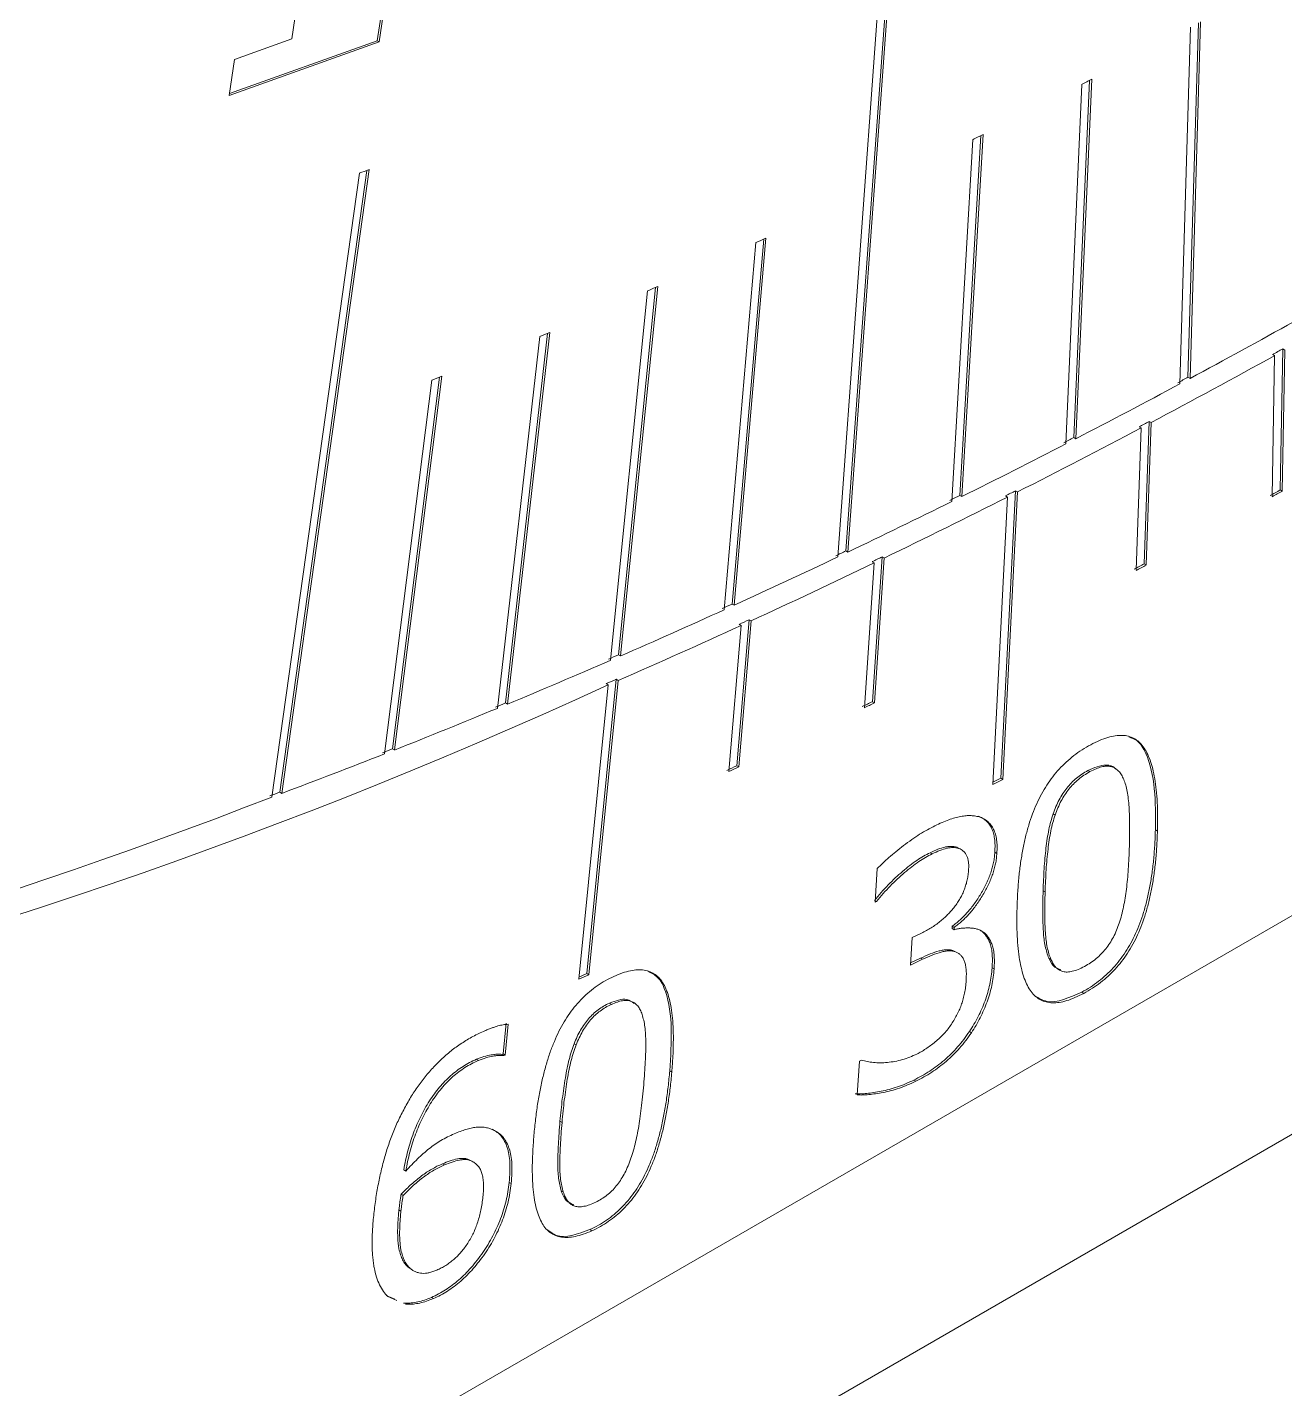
# Model space of a CAD drawing. Header units: inches. Extents: x 0.1 to 10.9, y 0 to 8.5.
# Drawn here: x 9.4596 to 9.636, y 6.7668 to 6.9578 of the extents above; entities that cross this region are included whole.
import ezdxf

# ---------------------------------------------------------------- set-up
doc = ezdxf.new("R2010")
doc.units = ezdxf.units.IN
doc.header["$MEASUREMENT"] = 0

msp = doc.modelspace()

# ---------------------------------------------------------------- linework, layer by layer
at = {"color": 7, "linetype": 'Continuous', "lineweight": 0}
for p, q in [((9.22979, 6.59808), (10.07832, 7.08792)), ((9.3978, 6.66437), (9.96348, 6.99093)), ((9.49673, 6.95611), (9.5016, 6.98844)), ((9.5806, 6.96889), (9.57446, 6.8843)), ((9.5809, 6.96904), (9.57474, 6.88414)), ((9.57949, 6.96837), (9.57333, 6.88347)), ((9.50944, 6.96065), (9.50871, 6.95586)), ((9.50976, 6.96077), (9.509, 6.95569)), ((9.62279, 6.95775), (9.6213, 6.90773)), ((9.62391, 6.95836), (9.62243, 6.90865)), ((9.6242, 6.95851), (9.62272, 6.90849)), ((9.509, 6.95569), (9.48794, 6.94817)), ((9.50871, 6.95586), (9.48799, 6.94845)), ((9.48871, 6.95324), (9.49673, 6.95611)), ((9.50871, 6.95586), (9.509, 6.95569)), ((9.48794, 6.94817), (9.48871, 6.95324)), ((9.60753, 6.94973), (9.6053, 6.89931)), ((9.60864, 6.9503), (9.60643, 6.9002)), ((9.60894, 6.95046), (9.60671, 6.90004)), ((9.59227, 6.94201), (9.5893, 6.89122)), ((9.59338, 6.94256), (9.59043, 6.89208)), ((9.59369, 6.94271), (9.59071, 6.89192)), ((9.50621, 6.93727), (9.49393, 6.84977)), ((9.50728, 6.93767), (9.49504, 6.85045)), ((9.5076, 6.93779), (9.49532, 6.85029)), ((9.56183, 6.92754), (9.55738, 6.87605)), ((9.56293, 6.92804), (9.5585, 6.87685)), ((9.56324, 6.92819), (9.55879, 6.87669)), ((9.54774, 6.92127), (9.54258, 6.86974)), ((9.54806, 6.9214), (9.54286, 6.86958)), ((9.54665, 6.92079), (9.54146, 6.86896)), ((9.53151, 6.91436), (9.52558, 6.86222)), ((9.53259, 6.91481), (9.52669, 6.86297)), ((9.53291, 6.91495), (9.52698, 6.86281)), ((9.63459, 6.9117), (9.63425, 6.89191)), ((9.63431, 6.91186), (9.63459, 6.9117)), ((9.63573, 6.91264), (9.63538, 6.89285)), ((9.63601, 6.91248), (9.63566, 6.89269)), ((9.63573, 6.91264), (9.63601, 6.91248)), ((9.51639, 6.90826), (9.50973, 6.85583)), ((9.51747, 6.90869), (9.51084, 6.85654)), ((9.51779, 6.90881), (9.51113, 6.85638)), ((9.62243, 6.90865), (9.62272, 6.90849)), ((9.61698, 6.90247), (9.61629, 6.88249)), ((9.61726, 6.90231), (9.61657, 6.88233)), ((9.61698, 6.90247), (9.61726, 6.90231)), ((9.60643, 6.9002), (9.60671, 6.90004)), ((9.61585, 6.90156), (9.61516, 6.88158)), ((9.61557, 6.90172), (9.61585, 6.90156)), ((9.59825, 6.89274), (9.59618, 6.85242)), ((9.59854, 6.89258), (9.59646, 6.85226)), ((9.59825, 6.89274), (9.59854, 6.89258)), ((9.63538, 6.89285), (9.63566, 6.89269)), ((9.59043, 6.89208), (9.59071, 6.89192)), ((9.59505, 6.85155), (9.59712, 6.89186)), ((9.59684, 6.89203), (9.59712, 6.89186)), ((9.57446, 6.8843), (9.57474, 6.88414)), ((9.57814, 6.88279), (9.57842, 6.88263)), ((9.57955, 6.88347), (9.57817, 6.86314)), ((9.57983, 6.88331), (9.57845, 6.86298)), ((9.57955, 6.88347), (9.57983, 6.88331)), ((9.57842, 6.88263), (9.57704, 6.8623)), ((9.61629, 6.88249), (9.61657, 6.88233)), ((9.5585, 6.87685), (9.55879, 6.87669)), ((9.55975, 6.87384), (9.55802, 6.85335)), ((9.56087, 6.87465), (9.55915, 6.85416)), ((9.56116, 6.87449), (9.55943, 6.854)), ((9.55947, 6.87401), (9.55975, 6.87384)), ((9.56087, 6.87465), (9.56116, 6.87449)), ((9.54258, 6.86974), (9.54286, 6.86958)), ((9.54224, 6.8663), (9.5381, 6.82501)), ((9.54252, 6.86614), (9.53838, 6.82485)), ((9.54083, 6.86569), (9.54112, 6.86552)), ((9.54224, 6.8663), (9.54252, 6.86614)), ((9.53698, 6.82423), (9.54112, 6.86552)), ((9.52669, 6.86297), (9.52698, 6.86281)), ((9.57817, 6.86314), (9.57845, 6.86298)), ((9.51084, 6.85654), (9.51113, 6.85638)), ((9.55915, 6.85416), (9.55943, 6.854)), ((9.59646, 6.85226), (9.59505, 6.85155)), ((9.59618, 6.85242), (9.59507, 6.85186)), ((9.59618, 6.85242), (9.59646, 6.85226)), ((9.60841, 6.8535), (9.60869, 6.85334)), ((9.49504, 6.85045), (9.49532, 6.85029)), ((9.60352, 6.84741), (9.6038, 6.84725)), ((9.61786, 6.84517), (9.61815, 6.84501)), ((9.59, 6.84274), (9.59029, 6.84257)), ((9.58626, 6.84197), (9.58654, 6.84181)), ((9.59535, 6.84205), (9.59563, 6.84188)), ((9.57855, 6.83502), (9.57886, 6.83977)), ((9.57874, 6.83512), (9.57855, 6.83502)), ((9.57856, 6.83522), (9.57874, 6.83512)), ((9.60211, 6.83664), (9.60239, 6.83648)), ((9.58938, 6.83166), (9.58935, 6.83134)), ((9.58935, 6.83134), (9.58964, 6.83117)), ((9.58938, 6.83166), (9.58966, 6.8315)), ((9.58966, 6.8315), (9.58964, 6.83117)), ((9.5835, 6.82619), (9.58376, 6.83006)), ((9.58376, 6.83006), (9.58506, 6.83069)), ((9.58954, 6.82822), (9.58983, 6.82806)), ((9.58521, 6.82702), (9.5835, 6.82619)), ((9.58493, 6.82718), (9.58352, 6.8265)), ((9.58493, 6.82718), (9.58521, 6.82702)), ((9.59496, 6.82582), (9.59524, 6.82566)), ((9.60292, 6.82718), (9.60321, 6.82701)), ((9.53838, 6.82485), (9.53698, 6.82423)), ((9.5381, 6.82501), (9.53701, 6.82453)), ((9.5381, 6.82501), (9.53838, 6.82485)), ((9.60753, 6.8224), (9.60781, 6.82224)), ((9.54129, 6.82087), (9.54157, 6.8207)), ((9.52681, 6.81806), (9.52636, 6.81375)), ((9.52709, 6.8179), (9.52665, 6.81358)), ((9.59177, 6.81687), (9.59205, 6.81671)), ((9.53634, 6.81517), (9.53662, 6.81501)), ((9.52263, 6.81299), (9.52291, 6.81282)), ((9.52636, 6.81375), (9.52618, 6.81367)), ((9.52618, 6.81367), (9.52646, 6.81351)), ((9.52636, 6.81375), (9.52665, 6.81358)), ((9.52665, 6.81358), (9.52646, 6.81351)), ((9.57604, 6.808), (9.57636, 6.81275)), ((9.57636, 6.81275), (9.57665, 6.81289)), ((9.54975, 6.81137), (9.55003, 6.81121)), ((9.58399, 6.81008), (9.58427, 6.80992)), ((9.53435, 6.80431), (9.53464, 6.80415)), ((9.52173, 6.79886), (9.52201, 6.79869)), ((9.51244, 6.79747), (9.51272, 6.79731)), ((9.51787, 6.79833), (9.51815, 6.79817)), ((9.52722, 6.79572), (9.5275, 6.79556)), ((9.51206, 6.79406), (9.51235, 6.7939)), ((9.53453, 6.79454), (9.53481, 6.79438)), ((9.51177, 6.79187), (9.51205, 6.79171)), ((9.53854, 6.7891), (9.53883, 6.78894)), ((9.51305, 6.78384), (9.51334, 6.78367)), ((9.5112, 6.77933), (9.50995, 6.77987)), ((9.51149, 6.77917), (9.51023, 6.77971)), ((9.51633, 6.7796), (9.51662, 6.77944))]:
    msp.add_line(p, q, dxfattribs=at)
for centre, radius, start, end in [((9.11384, 7.90678), 1.07688, 297.28624, 297.37082), ((9.12713, 7.88057), 1.0475, 296.3631, 296.44926), ((9.20843, 7.73629), 0.8527, 290.43935, 290.53925), ((9.15185, 7.82866), 0.99, 294.46433, 294.55379), ((9.16327, 7.80304), 0.96195, 293.48756, 293.57875), ((9.06552, 7.94438), 1.17624, 298.27538, 299.08628), ((9.17405, 7.7777), 0.93441, 292.49178, 292.58476), ((9.0675, 7.93731), 1.17195, 297.97614, 298.93983), ((9.05831, 7.95368), 1.19045, 298.93752, 299.01531), ((9.18417, 7.75267), 0.90741, 291.47644, 291.57124), ((9.08038, 7.91672), 1.14484, 297.37055, 298.19622), ((9.07272, 7.9307), 1.1605, 298.19453, 298.27373), ((9.07587, 7.92128), 1.1536, 297.89437, 297.97381), ((9.08464, 7.90497), 1.13535, 296.91248, 297.89677), ((9.08727, 7.90308), 1.12929, 297.2882, 297.36885), ((9.09462, 7.88916), 1.11382, 296.44902, 297.28994), ((9.09259, 7.88902), 1.11726, 296.82891, 296.91006), ((9.04733, 7.95308), 1.21239, 298.93822, 299.0146), ((9.04762, 7.95292), 1.21239, 298.93822, 299.0146), ((9.10823, 7.86175), 1.08321, 295.51022, 296.36691), ((9.10094, 7.8728), 1.09929, 295.8257, 296.8314), ((9.1012, 7.87559), 1.09847, 296.3651, 296.44726), ((9.12119, 7.83452), 1.05306, 294.55359, 295.42655), ((9.11449, 7.84827), 1.06809, 295.42469, 295.5084), ((9.10846, 7.85696), 1.08148, 295.74025, 295.82318), ((9.11637, 7.84086), 1.06382, 294.7149, 295.74284), ((9.06522, 7.92009), 1.17486, 297.89509, 297.97309), ((9.0655, 7.91992), 1.17486, 297.89509, 297.97309), ((9.1335, 7.80753), 1.0234, 293.57857, 294.46832), ((9.12713, 7.82116), 1.03817, 294.46641, 294.55171), ((9.1309, 7.80923), 1.02901, 293.57921, 294.6302), ((9.12344, 7.82516), 1.04634, 294.62752, 294.71229), ((9.1391, 7.79429), 1.00876, 293.48968, 293.57664), ((9.14514, 7.78081), 0.99425, 292.58459, 293.49165), ((9.13752, 7.7937), 1.01187, 293.48981, 293.5765), ((9.2299, 7.54172), 0.74438, 269.99116, 294.7138), ((9.1561, 7.75439), 0.96565, 291.57109, 292.49598), ((9.1504, 7.76772), 0.97988, 292.49394, 292.5826), ((9.09841, 7.85458), 1.10141, 295.741, 295.82243), ((9.09869, 7.85441), 1.10141, 295.741, 295.82243), ((9.16103, 7.74148), 0.95157, 291.47864, 291.56904), ((9.16638, 7.72833), 0.93763, 290.53751, 291.48073), ((9.11367, 7.82219), 1.06562, 294.62828, 294.71153), ((9.11395, 7.82203), 1.06562, 294.62828, 294.71153), ((9.17096, 7.7156), 0.92385, 290.4432, 290.5354), ((9.23515, 7.51199), 0.71098, 269.56764, 291.34405)]:
    msp.add_arc(centre, radius, start, end, dxfattribs=at)
for points, knots in [([(9.6088, 6.85712), (9.60921, 6.85733), (9.61001, 6.85774), (9.61117, 6.85817), (9.61223, 6.8584), (9.61321, 6.85846), (9.61409, 6.85833), (9.61489, 6.85803), (9.61558, 6.85752), (9.61619, 6.85684), (9.61671, 6.85597), (9.61715, 6.85493), (9.61751, 6.85371), (9.6178, 6.85233), (9.618, 6.85075), (9.61814, 6.849), (9.61818, 6.84707), (9.61816, 6.84571), (9.61815, 6.84501)], [0, 0, 0, 0, 0.061152, 0.118604, 0.172865, 0.225202, 0.276012, 0.32672, 0.378092, 0.430875, 0.486508, 0.545557, 0.608825, 0.676552, 0.749254, 0.827309, 0.910912, 1, 1, 1, 1]), ([(9.61413, 6.8582), (9.61452, 6.85806), (9.61557, 6.85769), (9.61697, 6.8553), (9.6179, 6.85105), (9.61788, 6.84713), (9.61786, 6.84517)], [0, 0, 0, 0, 0.104924, 0.283879, 0.641491, 1, 1, 1, 1]), ([(9.59846, 6.83436), (9.59848, 6.83508), (9.59854, 6.83648), (9.59871, 6.83856), (9.59894, 6.84053), (9.59925, 6.84239), (9.59963, 6.84416), (9.60008, 6.84581), (9.60059, 6.84737), (9.60119, 6.84882), (9.60186, 6.85018), (9.60262, 6.85145), (9.60345, 6.85263), (9.60437, 6.85372), (9.60537, 6.85471), (9.60644, 6.85562), (9.6076, 6.85644), (9.60839, 6.85689), (9.6088, 6.85712)], [0, 0, 0, 0, 0.090688, 0.175315, 0.254101, 0.327515, 0.395643, 0.458879, 0.517845, 0.572986, 0.62547, 0.676285, 0.726551, 0.777032, 0.82893, 0.88294, 0.939718, 1, 1, 1, 1]), ([(9.61229, 6.85367), (9.61227, 6.8537), (9.61197, 6.85414), (9.6107, 6.85449), (9.60928, 6.85388), (9.60841, 6.8535)], [0, 0, 0, 0, 0.032734, 0.409569, 1, 1, 1, 1]), ([(9.61335, 6.85243), (9.61324, 6.85264), (9.61303, 6.85306), (9.61262, 6.85353), (9.61216, 6.85388), (9.61162, 6.85408), (9.611, 6.85413), (9.61031, 6.85403), (9.60952, 6.85376), (9.60897, 6.85348), (9.60869, 6.85334)], [0, 0, 0, 0, 0.130905, 0.25306, 0.370321, 0.485263, 0.601713, 0.723635, 0.856414, 1, 1, 1, 1]), ([(9.60841, 6.8535), (9.60812, 6.85334), (9.60758, 6.85303), (9.60679, 6.85245), (9.60608, 6.85179), (9.60543, 6.85106), (9.60486, 6.85026), (9.60435, 6.84938), (9.60389, 6.84842), (9.60365, 6.84776), (9.60352, 6.84741)], [0, 0, 0, 0, 0.14125, 0.271724, 0.393997, 0.510357, 0.625598, 0.74386, 0.867244, 1, 1, 1, 1]), ([(9.60869, 6.85334), (9.6084, 6.85318), (9.60786, 6.85286), (9.60707, 6.85228), (9.60636, 6.85162), (9.60571, 6.8509), (9.60514, 6.85009), (9.60463, 6.84922), (9.60417, 6.84826), (9.60393, 6.84759), (9.6038, 6.84725)], [0, 0, 0, 0, 0.14125, 0.271724, 0.393997, 0.510357, 0.625598, 0.74386, 0.867244, 1, 1, 1, 1]), ([(9.61421, 6.84288), (9.61422, 6.84343), (9.61425, 6.84449), (9.61425, 6.846), (9.61422, 6.84739), (9.61415, 6.84865), (9.61405, 6.84978), (9.61388, 6.85079), (9.61365, 6.85167), (9.61345, 6.85218), (9.61335, 6.85243)], [0, 0, 0, 0, 0.159573, 0.308296, 0.446266, 0.573609, 0.691874, 0.80159, 0.904105, 1, 1, 1, 1]), ([(9.58695, 6.84575), (9.58728, 6.84591), (9.58793, 6.84622), (9.58886, 6.84658), (9.58974, 6.84687), (9.59055, 6.84706), (9.5913, 6.84717), (9.59201, 6.84718), (9.59268, 6.84712), (9.59309, 6.847), (9.5933, 6.84694)], [0, 0, 0, 0, 0.147869, 0.2869151, 0.4173446, 0.5406354, 0.6584826, 0.7742855, 0.887056, 1, 1, 1, 1]), ([(9.59301, 6.8471), (9.59322, 6.84701), (9.59362, 6.84684), (9.59414, 6.84647), (9.59456, 6.84598), (9.59491, 6.84541), (9.59516, 6.84473), (9.59532, 6.84394), (9.59539, 6.84304), (9.59536, 6.84238), (9.59535, 6.84205)], [0, 0, 0, 0, 0.128637, 0.252312, 0.372869, 0.491976, 0.611985, 0.734972, 0.863677, 1, 1, 1, 1]), ([(9.5933, 6.84694), (9.5935, 6.84685), (9.5939, 6.84668), (9.59442, 6.8463), (9.59484, 6.84582), (9.59519, 6.84525), (9.59544, 6.84456), (9.59561, 6.84378), (9.59567, 6.84288), (9.59565, 6.84222), (9.59563, 6.84188)], [0, 0, 0, 0, 0.128637, 0.252312, 0.372869, 0.491976, 0.611985, 0.734972, 0.863677, 1, 1, 1, 1]), ([(9.60352, 6.84741), (9.60341, 6.84706), (9.60317, 6.84632), (9.60291, 6.84517), (9.60267, 6.84391), (9.6025, 6.84258), (9.60237, 6.84117), (9.60225, 6.8397), (9.60217, 6.83819), (9.60213, 6.83717), (9.60211, 6.83664)], [0, 0, 0, 0, 0.092924, 0.195771, 0.308919, 0.432794, 0.565487, 0.704231, 0.84901, 1, 1, 1, 1]), ([(9.6038, 6.84725), (9.60369, 6.8469), (9.60345, 6.84616), (9.60319, 6.845), (9.60296, 6.84375), (9.60279, 6.84242), (9.60265, 6.84101), (9.60253, 6.83954), (9.60245, 6.83802), (9.60241, 6.837), (9.60239, 6.83648)], [0, 0, 0, 0, 0.092924, 0.195771, 0.308919, 0.432794, 0.565487, 0.704231, 0.84901, 1, 1, 1, 1]), ([(9.57886, 6.83977), (9.57911, 6.84002), (9.57965, 6.84055), (9.58051, 6.84133), (9.58149, 6.84215), (9.58256, 6.84299), (9.58367, 6.84381), (9.58479, 6.84456), (9.58588, 6.84521), (9.58659, 6.84557), (9.58695, 6.84575)], [0, 0, 0, 0, 0.09749, 0.207122, 0.328452, 0.463376, 0.602718, 0.738558, 0.870575, 1, 1, 1, 1]), ([(9.61786, 6.84517), (9.61784, 6.84444), (9.61778, 6.84303), (9.61762, 6.84093), (9.61738, 6.83895), (9.61708, 6.83708), (9.61669, 6.83531), (9.61624, 6.83365), (9.61571, 6.8321), (9.61512, 6.83065), (9.61444, 6.8293), (9.61369, 6.82804), (9.61286, 6.82687), (9.61194, 6.82579), (9.61095, 6.8248), (9.60988, 6.8239), (9.60873, 6.82308), (9.60793, 6.82263), (9.60753, 6.8224)], [0, 0, 0, 0, 0.091469, 0.176603, 0.256168, 0.329817, 0.397988, 0.461452, 0.520263, 0.575145, 0.627349, 0.67775, 0.727672, 0.778002, 0.829617, 0.88327, 0.940021, 1, 1, 1, 1]), ([(9.61815, 6.84501), (9.61812, 6.84428), (9.61807, 6.84286), (9.6179, 6.84077), (9.61766, 6.83879), (9.61736, 6.83691), (9.61697, 6.83514), (9.61652, 6.83349), (9.616, 6.83193), (9.6154, 6.83048), (9.61473, 6.82914), (9.61398, 6.82788), (9.61314, 6.82671), (9.61222, 6.82563), (9.61123, 6.82463), (9.61016, 6.82373), (9.60901, 6.82292), (9.60822, 6.82247), (9.60781, 6.82224)], [0, 0, 0, 0, 0.091469, 0.176603, 0.256168, 0.329817, 0.397988, 0.461452, 0.520263, 0.575145, 0.627349, 0.67775, 0.727672, 0.778002, 0.829617, 0.88327, 0.940021, 1, 1, 1, 1]), ([(9.59, 6.84274), (9.58987, 6.84277), (9.58962, 6.84283), (9.5892, 6.84286), (9.58878, 6.84284), (9.58816, 6.84272), (9.58733, 6.84247), (9.58663, 6.84214), (9.58626, 6.84197)], [0, 0, 0, 0, 0.119055, 0.236496, 0.355137, 0.472242, 0.721628, 1, 1, 1, 1]), ([(9.59029, 6.84257), (9.59016, 6.84261), (9.5899, 6.84267), (9.58949, 6.8427), (9.58906, 6.84268), (9.58845, 6.84256), (9.58761, 6.84231), (9.58691, 6.84198), (9.58654, 6.84181)], [0, 0, 0, 0, 0.119055, 0.236496, 0.355137, 0.472242, 0.721628, 1, 1, 1, 1]), ([(9.61279, 6.83211), (9.6129, 6.83248), (9.61314, 6.83324), (9.61341, 6.83441), (9.61364, 6.83562), (9.61382, 6.8369), (9.61395, 6.83824), (9.61408, 6.8397), (9.61415, 6.84126), (9.61419, 6.84233), (9.61421, 6.84288)], [0, 0, 0, 0, 0.098425, 0.202049, 0.311459, 0.427155, 0.552872, 0.689685, 0.838875, 1, 1, 1, 1]), ([(9.58626, 6.84197), (9.58596, 6.84182), (9.58534, 6.8415), (9.58439, 6.84089), (9.5834, 6.84017), (9.58239, 6.83935), (9.58138, 6.83844), (9.58038, 6.83746), (9.5794, 6.83641), (9.57877, 6.83566), (9.57846, 6.83528)], [0, 0, 0, 0, 0.112109, 0.2283961, 0.3503929, 0.4780439, 0.6077708, 0.7381987, 0.868429, 1, 1, 1, 1]), ([(9.58654, 6.84181), (9.58624, 6.84165), (9.58562, 6.84133), (9.58467, 6.84073), (9.58368, 6.84001), (9.58268, 6.83919), (9.58166, 6.83828), (9.58066, 6.8373), (9.57968, 6.83625), (9.57905, 6.8355), (9.57874, 6.83512)], [0, 0, 0, 0, 0.112109, 0.2283961, 0.3503929, 0.4780439, 0.6077708, 0.7381987, 0.868429, 1, 1, 1, 1]), ([(9.59535, 6.84205), (9.59533, 6.84181), (9.59529, 6.84133), (9.59517, 6.8406), (9.59499, 6.83987), (9.59477, 6.83914), (9.5945, 6.83841), (9.59417, 6.83768), (9.59381, 6.83694), (9.59339, 6.83621), (9.59295, 6.83551), (9.59248, 6.83483), (9.59201, 6.8342), (9.59151, 6.83361), (9.591, 6.83306), (9.59047, 6.83255), (9.58993, 6.83208), (9.58956, 6.8318), (9.58938, 6.83166)], [0, 0, 0, 0, 0.0646436, 0.1283975, 0.1906164, 0.2522324, 0.3143071, 0.3763307, 0.4397853, 0.5050239, 0.5699728, 0.6336388, 0.6954967, 0.7569914, 0.8174823, 0.8775739, 0.9386268, 1, 1, 1, 1]), ([(9.59563, 6.84188), (9.59561, 6.84164), (9.59557, 6.84117), (9.59545, 6.84044), (9.59527, 6.83971), (9.59506, 6.83898), (9.59478, 6.83825), (9.59446, 6.83751), (9.5941, 6.83678), (9.59367, 6.83605), (9.59323, 6.83534), (9.59277, 6.83467), (9.59229, 6.83403), (9.59179, 6.83344), (9.59128, 6.8329), (9.59076, 6.83238), (9.59021, 6.83192), (9.58984, 6.83164), (9.58966, 6.8315)], [0, 0, 0, 0, 0.0646436, 0.1283975, 0.1906164, 0.2522324, 0.3143071, 0.3763307, 0.4397853, 0.5050239, 0.5699728, 0.6336388, 0.6954967, 0.7569914, 0.8174823, 0.8775739, 0.9386268, 1, 1, 1, 1]), ([(9.59167, 6.83957), (9.59167, 6.83978), (9.59169, 6.84017), (9.59165, 6.84071), (9.59155, 6.84119), (9.59139, 6.84159), (9.59118, 6.84193), (9.59093, 6.84222), (9.59063, 6.84244), (9.5904, 6.84253), (9.59029, 6.84257)], [0, 0, 0, 0, 0.138237, 0.269353, 0.394002, 0.517083, 0.637355, 0.757355, 0.877617, 1, 1, 1, 1]), ([(9.58506, 6.83069), (9.58529, 6.83081), (9.58574, 6.83103), (9.5864, 6.83143), (9.58703, 6.83183), (9.58763, 6.83229), (9.58819, 6.83276), (9.58872, 6.83327), (9.58922, 6.8338), (9.58969, 6.83437), (9.59012, 6.83495), (9.59049, 6.83557), (9.59082, 6.83619), (9.59109, 6.83684), (9.59131, 6.8375), (9.59148, 6.83818), (9.59161, 6.83888), (9.59165, 6.83934), (9.59167, 6.83957)], [0, 0, 0, 0, 0.077345, 0.150864, 0.22082, 0.287704, 0.352241, 0.413907, 0.474199, 0.53332, 0.591046, 0.647038, 0.702249, 0.758064, 0.814636, 0.873352, 0.93532, 1, 1, 1, 1]), ([(9.60211, 6.83664), (9.6021, 6.83609), (9.60207, 6.83502), (9.60207, 6.83351), (9.60209, 6.83215), (9.60214, 6.83093), (9.60223, 6.82984), (9.60241, 6.82887), (9.60262, 6.82796), (9.60282, 6.82744), (9.60292, 6.82718)], [0, 0, 0, 0, 0.164001, 0.314456, 0.450789, 0.573763, 0.686876, 0.795337, 0.89935, 1, 1, 1, 1]), ([(9.60239, 6.83648), (9.60238, 6.83592), (9.60236, 6.83486), (9.60235, 6.83334), (9.60237, 6.83198), (9.60242, 6.83077), (9.60252, 6.82967), (9.60269, 6.8287), (9.6029, 6.8278), (9.6031, 6.82727), (9.60321, 6.82701)], [0, 0, 0, 0, 0.164001, 0.314456, 0.450789, 0.573763, 0.686876, 0.795337, 0.89935, 1, 1, 1, 1]), ([(9.60781, 6.82224), (9.6074, 6.82203), (9.6066, 6.82162), (9.60544, 6.8212), (9.60437, 6.82094), (9.60341, 6.8209), (9.60251, 6.821), (9.60173, 6.82131), (9.60102, 6.8218), (9.60041, 6.82247), (9.59989, 6.82332), (9.59945, 6.82436), (9.59909, 6.82558), (9.5988, 6.82697), (9.5986, 6.82856), (9.59847, 6.83032), (9.59842, 6.83227), (9.59844, 6.83365), (9.59846, 6.83436)], [0, 0, 0, 0, 0.06107, 0.118443, 0.172814, 0.22483, 0.275514, 0.325766, 0.376844, 0.429102, 0.484171, 0.542885, 0.606067, 0.67424, 0.747117, 0.825615, 0.90993, 1, 1, 1, 1]), ([(9.58964, 6.83117), (9.58979, 6.83121), (9.59012, 6.8313), (9.59061, 6.83138), (9.59114, 6.83141), (9.59168, 6.83142), (9.59222, 6.8314), (9.59272, 6.83131), (9.59317, 6.83116), (9.59344, 6.83101), (9.59358, 6.83094)], [0, 0, 0, 0, 0.106322, 0.222707, 0.347287, 0.482678, 0.62037, 0.751095, 0.87813, 1, 1, 1, 1]), ([(9.60792, 6.82602), (9.6082, 6.82618), (9.60875, 6.8265), (9.60954, 6.82709), (9.61025, 6.82774), (9.6109, 6.82847), (9.61148, 6.82927), (9.61199, 6.83015), (9.61244, 6.83111), (9.61267, 6.83177), (9.61279, 6.83211)], [0, 0, 0, 0, 0.142198, 0.27267, 0.395831, 0.512189, 0.628186, 0.745784, 0.868608, 1, 1, 1, 1]), ([(9.59329, 6.8311), (9.59343, 6.83101), (9.59371, 6.83081), (9.59406, 6.8304), (9.59438, 6.82993), (9.59464, 6.82936), (9.59485, 6.82869), (9.59497, 6.82786), (9.59502, 6.8269), (9.59498, 6.82619), (9.59496, 6.82582)], [0, 0, 0, 0, 0.105912, 0.213447, 0.324003, 0.439398, 0.561443, 0.694275, 0.839988, 1, 1, 1, 1]), ([(9.59358, 6.83094), (9.59371, 6.83084), (9.59399, 6.83065), (9.59434, 6.83024), (9.59466, 6.82977), (9.59492, 6.82919), (9.59514, 6.82852), (9.59525, 6.82769), (9.5953, 6.82673), (9.59526, 6.82603), (9.59524, 6.82566)], [0, 0, 0, 0, 0.105912, 0.213447, 0.324003, 0.439398, 0.561443, 0.694275, 0.839988, 1, 1, 1, 1]), ([(9.58954, 6.82822), (9.5894, 6.82826), (9.58912, 6.82834), (9.58864, 6.82838), (9.5881, 6.82832), (9.58732, 6.82815), (9.58626, 6.8278), (9.58538, 6.82739), (9.58493, 6.82718)], [0, 0, 0, 0, 0.1081806, 0.2197808, 0.3361285, 0.4594353, 0.720219, 1, 1, 1, 1]), ([(9.58983, 6.82806), (9.58969, 6.8281), (9.5894, 6.82818), (9.58892, 6.82822), (9.58839, 6.82816), (9.58761, 6.82798), (9.58654, 6.82763), (9.58567, 6.82723), (9.58521, 6.82702)], [0, 0, 0, 0, 0.1081806, 0.2197808, 0.3361285, 0.4594353, 0.720219, 1, 1, 1, 1]), ([(9.59132, 6.82403), (9.59133, 6.82432), (9.59136, 6.82487), (9.59133, 6.82564), (9.59122, 6.82628), (9.59106, 6.82683), (9.59083, 6.82727), (9.59055, 6.82763), (9.59022, 6.8279), (9.58996, 6.82801), (9.58983, 6.82806)], [0, 0, 0, 0, 0.156439, 0.2986247, 0.430658, 0.5529604, 0.6698938, 0.7808278, 0.8909889, 1, 1, 1, 1]), ([(9.54191, 6.82462), (9.54231, 6.82479), (9.5431, 6.82513), (9.54422, 6.82543), (9.54524, 6.82557), (9.54617, 6.82554), (9.547, 6.8253), (9.54773, 6.82489), (9.54837, 6.82432), (9.5489, 6.82355), (9.54934, 6.82261), (9.5497, 6.8215), (9.54996, 6.8202), (9.55016, 6.81875), (9.55025, 6.81711), (9.55026, 6.8153), (9.5502, 6.81333), (9.55009, 6.81193), (9.55003, 6.81121)], [0, 0, 0, 0, 0.060837, 0.118104, 0.172136, 0.224332, 0.275285, 0.325686, 0.376869, 0.429879, 0.485376, 0.544638, 0.608148, 0.675913, 0.749031, 0.826994, 0.910588, 1, 1, 1, 1]), ([(9.59496, 6.82582), (9.59492, 6.82543), (9.59485, 6.82468), (9.59465, 6.82351), (9.59436, 6.82236), (9.59398, 6.82121), (9.59354, 6.82008), (9.59301, 6.81898), (9.59243, 6.8179), (9.59199, 6.81722), (9.59177, 6.81687)], [0, 0, 0, 0, 0.133711, 0.263147, 0.389187, 0.513796, 0.63624, 0.757222, 0.87829, 1, 1, 1, 1]), ([(9.59524, 6.82566), (9.59521, 6.82527), (9.59514, 6.82451), (9.59494, 6.82335), (9.59464, 6.82219), (9.59427, 6.82105), (9.59382, 6.81992), (9.59329, 6.81882), (9.59272, 6.81774), (9.59227, 6.81705), (9.59205, 6.81671)], [0, 0, 0, 0, 0.133711, 0.263147, 0.389187, 0.513796, 0.63624, 0.757222, 0.87829, 1, 1, 1, 1]), ([(9.60292, 6.82718), (9.60315, 6.82669), (9.60354, 6.82588), (9.60431, 6.82566), (9.60462, 6.82557)], [0, 0, 0, 0, 0.596543, 1, 1, 1, 1]), ([(9.60321, 6.82701), (9.60331, 6.8268), (9.60351, 6.82637), (9.6039, 6.82586), (9.60436, 6.8255), (9.60489, 6.82527), (9.60551, 6.8252), (9.60623, 6.82532), (9.60704, 6.82557), (9.60762, 6.82587), (9.60792, 6.82602)], [0, 0, 0, 0, 0.12788, 0.24837, 0.364709, 0.478362, 0.594603, 0.717778, 0.85289, 1, 1, 1, 1]), ([(9.5307, 6.80235), (9.53077, 6.80309), (9.53091, 6.80453), (9.53119, 6.80664), (9.53153, 6.80863), (9.53195, 6.81052), (9.53241, 6.81228), (9.53294, 6.81394), (9.53353, 6.81548), (9.53418, 6.81691), (9.5349, 6.81823), (9.5357, 6.81945), (9.53657, 6.82057), (9.5375, 6.82159), (9.53851, 6.82251), (9.53958, 6.82333), (9.54073, 6.82405), (9.54151, 6.82443), (9.54191, 6.82462)], [0, 0, 0, 0, 0.0907499, 0.1755827, 0.2547301, 0.328245, 0.3964521, 0.4599935, 0.5190002, 0.5741409, 0.6266477, 0.6775605, 0.7276045, 0.7781077, 0.829637, 0.8834059, 0.9398701, 1, 1, 1, 1]), ([(9.54662, 6.82538), (9.54713, 6.82513), (9.54826, 6.82458), (9.54954, 6.82186), (9.55014, 6.81738), (9.54988, 6.81338), (9.54975, 6.81137)], [0, 0, 0, 0, 0.140682, 0.312502, 0.65583, 1, 1, 1, 1]), ([(9.58925, 6.81791), (9.5894, 6.81814), (9.5897, 6.81861), (9.59008, 6.81933), (9.59042, 6.82004), (9.5907, 6.82076), (9.59093, 6.82151), (9.59112, 6.82231), (9.59125, 6.82316), (9.5913, 6.82373), (9.59132, 6.82403)], [0, 0, 0, 0, 0.121432, 0.238786, 0.352429, 0.465171, 0.582413, 0.709334, 0.84812, 1, 1, 1, 1]), ([(9.60753, 6.8224), (9.60579, 6.82164), (9.60325, 6.82052), (9.6015, 6.82156), (9.60095, 6.82189)], [0, 0, 0, 0, 0.68535, 1, 1, 1, 1]), ([(9.54129, 6.82087), (9.54101, 6.82073), (9.54048, 6.82048), (9.5397, 6.81995), (9.53899, 6.81937), (9.53835, 6.81869), (9.53776, 6.81793), (9.53722, 6.81709), (9.53674, 6.81616), (9.53647, 6.81551), (9.53634, 6.81517)], [0, 0, 0, 0, 0.141462, 0.270817, 0.393185, 0.50885, 0.623814, 0.742172, 0.867213, 1, 1, 1, 1]), ([(9.54157, 6.8207), (9.54129, 6.82057), (9.54076, 6.82031), (9.53999, 6.81979), (9.53928, 6.81921), (9.53863, 6.81853), (9.53805, 6.81777), (9.53751, 6.81693), (9.53702, 6.816), (9.53676, 6.81535), (9.53662, 6.81501)], [0, 0, 0, 0, 0.141462, 0.270817, 0.393185, 0.50885, 0.623814, 0.742172, 0.867213, 1, 1, 1, 1]), ([(9.54475, 6.8208), (9.54443, 6.82105), (9.54354, 6.82172), (9.54216, 6.8212), (9.54129, 6.82087)], [0, 0, 0, 0, 0.3618937, 1, 1, 1, 1]), ([(9.54588, 6.81928), (9.54579, 6.8195), (9.54562, 6.81995), (9.54527, 6.82048), (9.54485, 6.82088), (9.54436, 6.82114), (9.54379, 6.82127), (9.54312, 6.82122), (9.54238, 6.82105), (9.54185, 6.82082), (9.54157, 6.8207)], [0, 0, 0, 0, 0.131301, 0.254455, 0.372367, 0.486566, 0.602652, 0.725378, 0.856891, 1, 1, 1, 1]), ([(9.52382, 6.817), (9.52399, 6.81707), (9.52433, 6.81721), (9.52481, 6.8174), (9.52524, 6.81754), (9.52576, 6.81771), (9.52638, 6.81785), (9.52685, 6.81788), (9.52709, 6.8179)], [0, 0, 0, 0, 0.156003, 0.299245, 0.428534, 0.544977, 0.768581, 1, 1, 1, 1]), ([(9.54609, 6.80941), (9.54614, 6.80997), (9.54623, 6.81105), (9.54632, 6.8126), (9.54638, 6.81402), (9.54639, 6.81531), (9.54636, 6.81648), (9.54627, 6.81754), (9.54611, 6.81846), (9.54595, 6.81901), (9.54588, 6.81928)], [0, 0, 0, 0, 0.159412, 0.308154, 0.446412, 0.573607, 0.691223, 0.801609, 0.904167, 1, 1, 1, 1]), ([(9.58442, 6.81373), (9.58462, 6.81384), (9.58503, 6.81405), (9.58566, 6.81445), (9.58632, 6.81491), (9.58698, 6.81543), (9.58763, 6.816), (9.58823, 6.8166), (9.58878, 6.81723), (9.5891, 6.81769), (9.58925, 6.81791)], [0, 0, 0, 0, 0.120078, 0.243457, 0.373054, 0.507363, 0.641677, 0.767434, 0.886091, 1, 1, 1, 1]), ([(9.51304, 6.80702), (9.5132, 6.8073), (9.51351, 6.80785), (9.51403, 6.80864), (9.51458, 6.80942), (9.51514, 6.81017), (9.51573, 6.8109), (9.51635, 6.8116), (9.517, 6.81229), (9.51766, 6.81294), (9.51836, 6.81358), (9.51907, 6.81417), (9.51981, 6.81473), (9.52057, 6.81525), (9.52135, 6.81574), (9.52215, 6.8162), (9.52298, 6.81663), (9.52353, 6.81687), (9.52382, 6.817)], [0, 0, 0, 0, 0.0579, 0.115338, 0.173174, 0.230939, 0.288603, 0.347701, 0.407364, 0.467782, 0.529601, 0.592332, 0.655852, 0.721262, 0.787873, 0.856817, 0.927301, 1, 1, 1, 1]), ([(9.59177, 6.81687), (9.59151, 6.8165), (9.59099, 6.81575), (9.59013, 6.81472), (9.58922, 6.81375), (9.58826, 6.81287), (9.58725, 6.81205), (9.5862, 6.81132), (9.58511, 6.81065), (9.58437, 6.81027), (9.58399, 6.81008)], [0, 0, 0, 0, 0.118113, 0.236218, 0.355074, 0.477079, 0.601916, 0.729814, 0.86249, 1, 1, 1, 1]), ([(9.59205, 6.81671), (9.59179, 6.81634), (9.59127, 6.81559), (9.59041, 6.81456), (9.58951, 6.81359), (9.58854, 6.81271), (9.58753, 6.81189), (9.58648, 6.81116), (9.58539, 6.81048), (9.58465, 6.81011), (9.58427, 6.80992)], [0, 0, 0, 0, 0.118113, 0.236218, 0.355074, 0.477079, 0.601916, 0.729814, 0.86249, 1, 1, 1, 1]), ([(9.53634, 6.81517), (9.53621, 6.81482), (9.53594, 6.81409), (9.53562, 6.81294), (9.53533, 6.81169), (9.53509, 6.81034), (9.53488, 6.80891), (9.53467, 6.80742), (9.5345, 6.80588), (9.5344, 6.80484), (9.53435, 6.80431)], [0, 0, 0, 0, 0.093216, 0.195474, 0.308607, 0.432964, 0.565942, 0.704273, 0.849108, 1, 1, 1, 1]), ([(9.53662, 6.81501), (9.53649, 6.81466), (9.53622, 6.81393), (9.53591, 6.81278), (9.53561, 6.81152), (9.53537, 6.81017), (9.53516, 6.80875), (9.53495, 6.80726), (9.53478, 6.80572), (9.53469, 6.80468), (9.53464, 6.80415)], [0, 0, 0, 0, 0.093216, 0.195474, 0.308607, 0.432964, 0.565942, 0.704273, 0.849108, 1, 1, 1, 1]), ([(9.52263, 6.81299), (9.52231, 6.81284), (9.52168, 6.81256), (9.52076, 6.81201), (9.51987, 6.8114), (9.51902, 6.8107), (9.51821, 6.80993), (9.51744, 6.80909), (9.51672, 6.80815), (9.51603, 6.80715), (9.51539, 6.80609), (9.5148, 6.80499), (9.51427, 6.80384), (9.51379, 6.80264), (9.51337, 6.80141), (9.513, 6.80013), (9.51269, 6.79881), (9.51252, 6.79793), (9.51244, 6.79747)], [0, 0, 0, 0, 0.065864, 0.128428, 0.189011, 0.247894, 0.305317, 0.362682, 0.42019, 0.479246, 0.53889, 0.599146, 0.66057, 0.723376, 0.788547, 0.855987, 0.926444, 1, 1, 1, 1]), ([(9.52291, 6.81282), (9.52259, 6.81268), (9.52196, 6.81239), (9.52104, 6.81185), (9.52015, 6.81124), (9.5193, 6.81054), (9.5185, 6.80977), (9.51773, 6.80892), (9.517, 6.80799), (9.51631, 6.80699), (9.51568, 6.80593), (9.51508, 6.80482), (9.51455, 6.80367), (9.51408, 6.80248), (9.51365, 6.80124), (9.51328, 6.79997), (9.51297, 6.79865), (9.51281, 6.79776), (9.51272, 6.79731)], [0, 0, 0, 0, 0.065864, 0.128428, 0.189011, 0.247894, 0.305317, 0.362682, 0.42019, 0.479246, 0.53889, 0.599146, 0.66057, 0.723376, 0.788547, 0.855987, 0.926444, 1, 1, 1, 1]), ([(9.52618, 6.81367), (9.52609, 6.81369), (9.5259, 6.81371), (9.52556, 6.81371), (9.52515, 6.81367), (9.52453, 6.81358), (9.52369, 6.8134), (9.52298, 6.81312), (9.52263, 6.81299)], [0, 0, 0, 0, 0.08328, 0.182898, 0.298729, 0.432216, 0.71456, 1, 1, 1, 1]), ([(9.52646, 6.81351), (9.52637, 6.81352), (9.52618, 6.81355), (9.52584, 6.81355), (9.52543, 6.8135), (9.52481, 6.81342), (9.52397, 6.81324), (9.52326, 6.81296), (9.52291, 6.81282)], [0, 0, 0, 0, 0.08328, 0.182898, 0.298729, 0.432216, 0.71456, 1, 1, 1, 1]), ([(9.57665, 6.81289), (9.57691, 6.81281), (9.57745, 6.81265), (9.57832, 6.81253), (9.57927, 6.81249), (9.58027, 6.81254), (9.58131, 6.81268), (9.58236, 6.81292), (9.58339, 6.81327), (9.58408, 6.81358), (9.58442, 6.81373)], [0, 0, 0, 0, 0.116833, 0.237249, 0.363653, 0.495384, 0.627727, 0.75546, 0.87919, 1, 1, 1, 1]), ([(9.54975, 6.81137), (9.54968, 6.81063), (9.54954, 6.80918), (9.54925, 6.80705), (9.54891, 6.80505), (9.5485, 6.80316), (9.54803, 6.80138), (9.5475, 6.79973), (9.54691, 6.79819), (9.54626, 6.79677), (9.54553, 6.79546), (9.54474, 6.79424), (9.54388, 6.79313), (9.54294, 6.79212), (9.54194, 6.7912), (9.54087, 6.79039), (9.53972, 6.78967), (9.53895, 6.7893), (9.53854, 6.7891)], [0, 0, 0, 0, 0.09153, 0.177187, 0.256565, 0.330232, 0.398855, 0.462364, 0.520961, 0.576012, 0.628084, 0.67858, 0.728452, 0.778817, 0.83032, 0.883743, 0.940178, 1, 1, 1, 1]), ([(9.55003, 6.81121), (9.54996, 6.81046), (9.54983, 6.80902), (9.54953, 6.80689), (9.54919, 6.80488), (9.54878, 6.80299), (9.54831, 6.80122), (9.54778, 6.79957), (9.54719, 6.79803), (9.54654, 6.79661), (9.54582, 6.7953), (9.54503, 6.79408), (9.54416, 6.79297), (9.54323, 6.79196), (9.54222, 6.79104), (9.54115, 6.79023), (9.54001, 6.78951), (9.53923, 6.78913), (9.53883, 6.78894)], [0, 0, 0, 0, 0.09153, 0.177187, 0.256565, 0.330232, 0.398855, 0.462364, 0.520961, 0.576012, 0.628084, 0.67858, 0.728452, 0.778817, 0.83032, 0.883743, 0.940178, 1, 1, 1, 1]), ([(9.5441, 6.79855), (9.54423, 6.79892), (9.5445, 6.79967), (9.54483, 6.80083), (9.54511, 6.80204), (9.54536, 6.80333), (9.54557, 6.80469), (9.54577, 6.80617), (9.54594, 6.80776), (9.54604, 6.80885), (9.54609, 6.80941)], [0, 0, 0, 0, 0.097814, 0.201143, 0.310398, 0.426477, 0.552384, 0.689445, 0.838739, 1, 1, 1, 1]), ([(9.58399, 6.81008), (9.5836, 6.8099), (9.58282, 6.80953), (9.58167, 6.80911), (9.58052, 6.80875), (9.57941, 6.8085), (9.57837, 6.80832), (9.5774, 6.8082), (9.57654, 6.80813), (9.57601, 6.80816), (9.57576, 6.80817)], [0, 0, 0, 0, 0.136063, 0.271388, 0.406857, 0.542598, 0.67297, 0.792656, 0.901594, 1, 1, 1, 1]), ([(9.58427, 6.80992), (9.58388, 6.80973), (9.5831, 6.80937), (9.58195, 6.80895), (9.5808, 6.80858), (9.5797, 6.80833), (9.57865, 6.80816), (9.57769, 6.80804), (9.57682, 6.80797), (9.57629, 6.80799), (9.57604, 6.808)], [0, 0, 0, 0, 0.136063, 0.271388, 0.406857, 0.542598, 0.67297, 0.792656, 0.901594, 1, 1, 1, 1]), ([(9.50822, 6.79109), (9.50831, 6.79184), (9.50848, 6.7933), (9.50885, 6.79548), (9.5093, 6.79757), (9.50984, 6.79958), (9.51047, 6.80152), (9.51121, 6.80341), (9.51206, 6.80525), (9.51271, 6.80643), (9.51304, 6.80702)], [0, 0, 0, 0, 0.146144, 0.284244, 0.414584, 0.538124, 0.656772, 0.772656, 0.886742, 1, 1, 1, 1]), ([(9.51272, 6.79731), (9.513, 6.79761), (9.51354, 6.7982), (9.51436, 6.79902), (9.51517, 6.79976), (9.51597, 6.80045), (9.5168, 6.80106), (9.51766, 6.80162), (9.51858, 6.80212), (9.5192, 6.8024), (9.51952, 6.80254)], [0, 0, 0, 0, 0.129718, 0.253964, 0.374179, 0.490795, 0.607994, 0.731392, 0.861819, 1, 1, 1, 1]), ([(9.51952, 6.80254), (9.5198, 6.80266), (9.52035, 6.80288), (9.52115, 6.80316), (9.52188, 6.80335), (9.52258, 6.80348), (9.52324, 6.80351), (9.52389, 6.80345), (9.52454, 6.80328), (9.52494, 6.8031), (9.52515, 6.80301)], [0, 0, 0, 0, 0.137838, 0.267658, 0.389349, 0.504077, 0.618314, 0.738305, 0.865342, 1, 1, 1, 1]), ([(9.52487, 6.80317), (9.5251, 6.80304), (9.52557, 6.80277), (9.52615, 6.8022), (9.52661, 6.80148), (9.52697, 6.80064), (9.52721, 6.79964), (9.52734, 6.79848), (9.52735, 6.79717), (9.52726, 6.79621), (9.52722, 6.79572)], [0, 0, 0, 0, 0.1189558, 0.2353387, 0.351254, 0.4675591, 0.588134, 0.7155487, 0.8527906, 1, 1, 1, 1]), ([(9.52515, 6.80301), (9.52539, 6.80287), (9.52585, 6.80261), (9.52643, 6.80203), (9.52689, 6.80132), (9.52725, 6.80047), (9.52749, 6.79948), (9.52762, 6.79832), (9.52763, 6.79701), (9.52755, 6.79605), (9.5275, 6.79556)], [0, 0, 0, 0, 0.1189558, 0.2353387, 0.351254, 0.4675591, 0.588134, 0.7155487, 0.8527906, 1, 1, 1, 1]), ([(9.53435, 6.80431), (9.53431, 6.80374), (9.53422, 6.80266), (9.53412, 6.80111), (9.53406, 6.79972), (9.53403, 6.79847), (9.53406, 6.79734), (9.53414, 6.79632), (9.5343, 6.79539), (9.53445, 6.79482), (9.53453, 6.79454)], [0, 0, 0, 0, 0.164574, 0.3145117, 0.4512261, 0.5741281, 0.6872974, 0.795719, 0.8993999, 1, 1, 1, 1]), ([(9.53464, 6.80415), (9.53459, 6.80358), (9.5345, 6.80249), (9.53441, 6.80095), (9.53434, 6.79956), (9.53432, 6.79831), (9.53434, 6.79718), (9.53443, 6.79616), (9.53458, 6.79522), (9.53474, 6.79466), (9.53481, 6.79438)], [0, 0, 0, 0, 0.164574, 0.3145117, 0.4512261, 0.5741281, 0.6872974, 0.795719, 0.8993999, 1, 1, 1, 1]), ([(9.53883, 6.78894), (9.53842, 6.78877), (9.53764, 6.78843), (9.53652, 6.78813), (9.53549, 6.78798), (9.53456, 6.78802), (9.53373, 6.78824), (9.533, 6.78864), (9.53236, 6.78921), (9.53183, 6.78996), (9.53139, 6.79089), (9.53103, 6.792), (9.53076, 6.79328), (9.53058, 6.79475), (9.53047, 6.79639), (9.53046, 6.79821), (9.53054, 6.80022), (9.53064, 6.80163), (9.5307, 6.80235)], [0, 0, 0, 0, 0.0607638, 0.1179613, 0.1721877, 0.2239448, 0.2745062, 0.3248516, 0.3757537, 0.4279786, 0.4831529, 0.5420785, 0.6052998, 0.6734953, 0.7465456, 0.8252487, 0.9098645, 1, 1, 1, 1]), ([(9.52173, 6.79886), (9.5216, 6.79891), (9.52134, 6.79902), (9.52092, 6.7991), (9.52046, 6.7991), (9.5198, 6.799), (9.51894, 6.79877), (9.51823, 6.79848), (9.51787, 6.79833)], [0, 0, 0, 0, 0.122738, 0.242584, 0.364476, 0.486478, 0.738359, 1, 1, 1, 1]), ([(9.52201, 6.79869), (9.52188, 6.79875), (9.52163, 6.79886), (9.5212, 6.79894), (9.52074, 6.79894), (9.52009, 6.79883), (9.51922, 6.7986), (9.51851, 6.79831), (9.51815, 6.79817)], [0, 0, 0, 0, 0.122738, 0.242584, 0.364476, 0.486478, 0.738359, 1, 1, 1, 1]), ([(9.51787, 6.79833), (9.51761, 6.79822), (9.51711, 6.798), (9.51637, 6.79759), (9.51565, 6.79716), (9.51494, 6.79665), (9.51424, 6.7961), (9.51353, 6.79548), (9.5128, 6.7948), (9.51231, 6.79431), (9.51206, 6.79406)], [0, 0, 0, 0, 0.129071, 0.253744, 0.375587, 0.494332, 0.613224, 0.737783, 0.866189, 1, 1, 1, 1]), ([(9.51815, 6.79817), (9.5179, 6.79806), (9.5174, 6.79784), (9.51665, 6.79743), (9.51593, 6.79699), (9.51523, 6.79649), (9.51452, 6.79594), (9.51381, 6.79532), (9.51308, 6.79464), (9.51259, 6.79415), (9.51235, 6.7939)], [0, 0, 0, 0, 0.129071, 0.253744, 0.375587, 0.494332, 0.613224, 0.737783, 0.866189, 1, 1, 1, 1]), ([(9.52354, 6.79368), (9.52357, 6.79402), (9.52363, 6.79466), (9.52363, 6.79555), (9.52357, 6.79633), (9.52342, 6.79698), (9.5232, 6.79755), (9.52289, 6.79802), (9.5225, 6.79841), (9.52218, 6.7986), (9.52201, 6.79869)], [0, 0, 0, 0, 0.15039, 0.287058, 0.413248, 0.52977, 0.642328, 0.757015, 0.875598, 1, 1, 1, 1]), ([(9.53916, 6.79285), (9.53944, 6.79299), (9.53997, 6.79326), (9.54075, 6.79377), (9.54146, 6.79436), (9.54211, 6.79503), (9.5427, 6.79579), (9.54323, 6.79664), (9.54371, 6.79757), (9.54397, 6.79822), (9.5441, 6.79855)], [0, 0, 0, 0, 0.141352, 0.271522, 0.393835, 0.510327, 0.626046, 0.744253, 0.868011, 1, 1, 1, 1]), ([(9.52722, 6.79572), (9.52717, 6.79529), (9.52706, 6.79443), (9.5268, 6.79314), (9.52646, 6.79187), (9.52603, 6.79062), (9.52553, 6.7894), (9.52494, 6.7882), (9.52427, 6.78702), (9.52353, 6.78588), (9.52273, 6.7848), (9.52191, 6.78378), (9.52104, 6.78286), (9.52016, 6.78203), (9.51924, 6.78128), (9.51829, 6.78063), (9.51732, 6.78006), (9.51666, 6.77976), (9.51633, 6.7796)], [0, 0, 0, 0, 0.068658, 0.134491, 0.198154, 0.260303, 0.321757, 0.382857, 0.444533, 0.507226, 0.569759, 0.630991, 0.69115, 0.751016, 0.811275, 0.872384, 0.935354, 1, 1, 1, 1]), ([(9.5275, 6.79556), (9.52745, 6.79512), (9.52734, 6.79427), (9.52708, 6.79298), (9.52674, 6.79171), (9.52631, 6.79046), (9.52581, 6.78924), (9.52523, 6.78803), (9.52456, 6.78686), (9.52381, 6.78571), (9.52302, 6.78463), (9.52219, 6.78362), (9.52133, 6.7827), (9.52044, 6.78187), (9.51952, 6.78112), (9.51858, 6.78047), (9.5176, 6.77989), (9.51695, 6.77959), (9.51662, 6.77944)], [0, 0, 0, 0, 0.068658, 0.134491, 0.198154, 0.260303, 0.321757, 0.382857, 0.444533, 0.507226, 0.569759, 0.630991, 0.69115, 0.751016, 0.811275, 0.872384, 0.935354, 1, 1, 1, 1]), ([(9.51206, 6.79406), (9.51204, 6.79389), (9.51199, 6.79356), (9.5119, 6.79304), (9.51184, 6.79248), (9.51179, 6.79209), (9.51177, 6.79187)], [0, 0, 0, 0, 0.231691, 0.454088, 0.700249, 1, 1, 1, 1]), ([(9.51235, 6.7939), (9.51232, 6.79373), (9.51227, 6.79339), (9.51218, 6.79288), (9.51212, 6.79232), (9.51207, 6.79193), (9.51205, 6.79171)], [0, 0, 0, 0, 0.231691, 0.454088, 0.700249, 1, 1, 1, 1]), ([(9.51706, 6.78342), (9.51728, 6.78352), (9.5177, 6.78371), (9.51832, 6.78407), (9.51891, 6.78447), (9.51947, 6.78492), (9.52001, 6.78542), (9.52051, 6.78597), (9.52099, 6.78657), (9.52144, 6.78721), (9.52184, 6.78791), (9.52222, 6.78863), (9.52255, 6.78939), (9.52283, 6.79019), (9.52307, 6.79101), (9.52327, 6.79187), (9.52344, 6.79277), (9.52351, 6.79337), (9.52354, 6.79368)], [0, 0, 0, 0, 0.066155, 0.129769, 0.190165, 0.24861, 0.305705, 0.362148, 0.417881, 0.47519, 0.533153, 0.59171, 0.652429, 0.715235, 0.780791, 0.849852, 0.922834, 1, 1, 1, 1]), ([(9.53453, 6.79454), (9.53472, 6.79404), (9.53508, 6.79308), (9.53589, 6.79274), (9.53628, 6.79258)], [0, 0, 0, 0, 0.528082, 1, 1, 1, 1]), ([(9.53481, 6.79438), (9.53489, 6.79414), (9.53505, 6.79369), (9.5354, 6.79315), (9.5358, 6.79271), (9.53629, 6.79242), (9.53687, 6.79229), (9.53754, 6.79232), (9.53832, 6.7925), (9.53887, 6.79273), (9.53916, 6.79285)], [0, 0, 0, 0, 0.128455, 0.250249, 0.366299, 0.480753, 0.596262, 0.719311, 0.853106, 1, 1, 1, 1]), ([(9.51023, 6.77971), (9.51001, 6.77994), (9.50955, 6.7804), (9.50902, 6.78135), (9.50859, 6.78246), (9.50832, 6.78354), (9.50817, 6.78451), (9.50808, 6.78529), (9.50802, 6.78613), (9.508, 6.78702), (9.50801, 6.78796), (9.50805, 6.78895), (9.50812, 6.79), (9.50819, 6.79072), (9.50822, 6.79109)], [0, 0, 0, 0, 0.101202, 0.206743, 0.317173, 0.435241, 0.497333, 0.561511, 0.628345, 0.697, 0.768591, 0.843222, 0.920016, 1, 1, 1, 1]), ([(9.51177, 6.79187), (9.51174, 6.79158), (9.51168, 6.79101), (9.51163, 6.79019), (9.51159, 6.78943), (9.51158, 6.78872), (9.51159, 6.78807), (9.51162, 6.78747), (9.51168, 6.78692), (9.51179, 6.78628), (9.51197, 6.78559), (9.51226, 6.78486), (9.51261, 6.78427), (9.51291, 6.78398), (9.51305, 6.78384)], [0, 0, 0, 0, 0.0909843, 0.1774032, 0.2587017, 0.334961, 0.4069852, 0.4748919, 0.5381198, 0.5976657, 0.7079462, 0.8104889, 0.9077509, 1, 1, 1, 1]), ([(9.51205, 6.79171), (9.51202, 6.79142), (9.51196, 6.79085), (9.51191, 6.79003), (9.51187, 6.78926), (9.51186, 6.78856), (9.51187, 6.7879), (9.51191, 6.7873), (9.51196, 6.78676), (9.51207, 6.78612), (9.51226, 6.78542), (9.51254, 6.7847), (9.51289, 6.78411), (9.51319, 6.78382), (9.51334, 6.78367)], [0, 0, 0, 0, 0.0909843, 0.1774032, 0.2587017, 0.334961, 0.4069852, 0.4748919, 0.5381198, 0.5976657, 0.7079462, 0.8104889, 0.9077509, 1, 1, 1, 1]), ([(9.53854, 6.7891), (9.53683, 6.78847), (9.53452, 6.78762), (9.53304, 6.78875), (9.53266, 6.78904)], [0, 0, 0, 0, 0.743253, 1, 1, 1, 1]), ([(9.51334, 6.78367), (9.51346, 6.78357), (9.51371, 6.78338), (9.51411, 6.78317), (9.51454, 6.78303), (9.51499, 6.78296), (9.51547, 6.78297), (9.51597, 6.78305), (9.51651, 6.7832), (9.51688, 6.78334), (9.51706, 6.78342)], [0, 0, 0, 0, 0.132047, 0.259302, 0.382077, 0.502461, 0.622886, 0.745209, 0.870562, 1, 1, 1, 1]), ([(9.51633, 6.7796), (9.516, 6.77947), (9.51534, 6.77921), (9.5144, 6.77895), (9.5135, 6.7788), (9.51285, 6.77878), (9.51249, 6.77881), (9.5124, 6.77881)], [0, 0, 0, 0, 0.1367017, 0.2673849, 0.3944876, 0.5176856, 0.56, 0.56, 0.56, 0.56]), ([(9.51662, 6.77944), (9.51628, 6.77931), (9.51563, 6.77905), (9.51468, 6.77879), (9.51379, 6.77864), (9.51313, 6.77862), (9.51277, 6.77864), (9.51268, 6.77865)], [0, 0, 0, 0, 0.1367017, 0.2673849, 0.3944876, 0.5176856, 0.56, 0.56, 0.56, 0.56])]:
    msp.add_open_spline(points, degree=3, knots=knots, dxfattribs=at)

doc.saveas('drawing.dxf')
